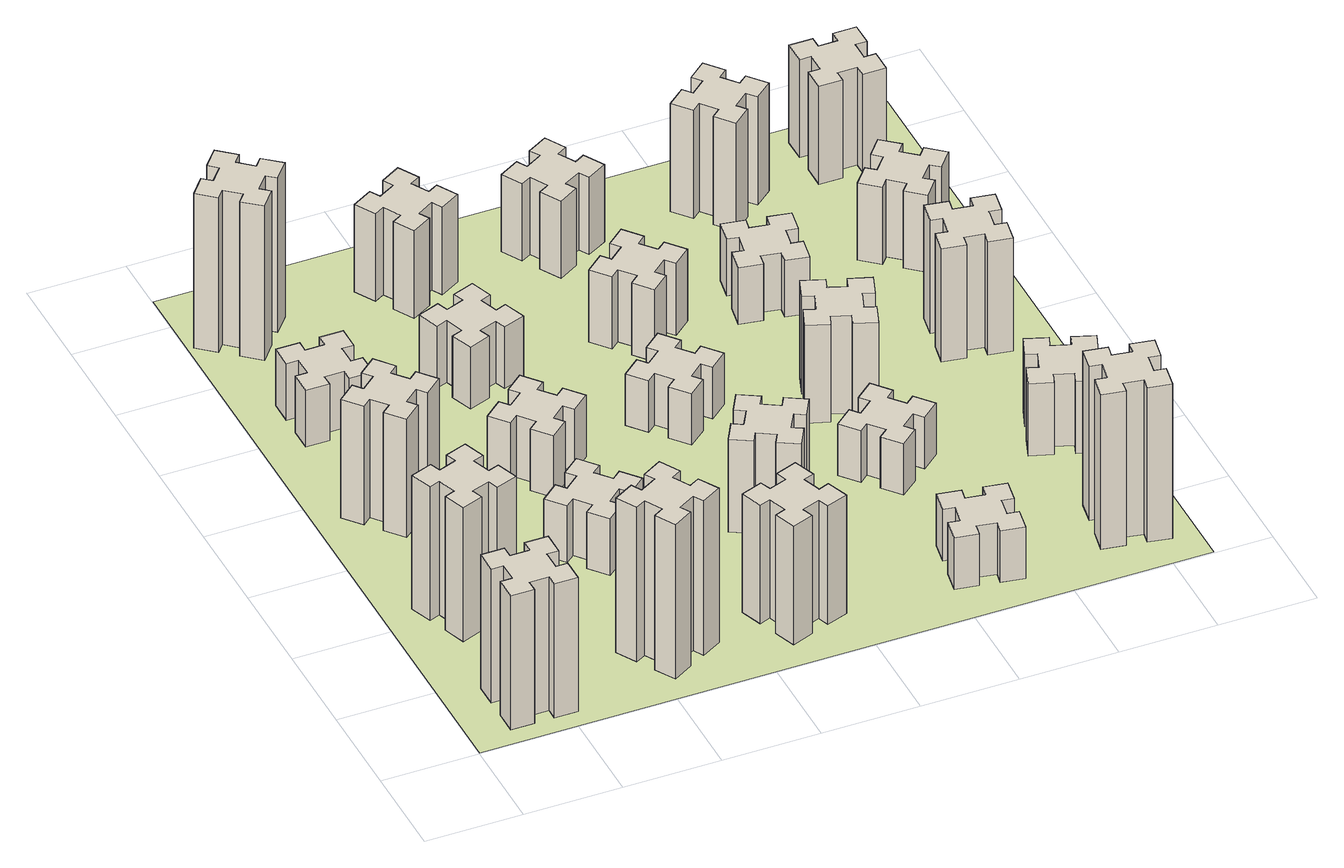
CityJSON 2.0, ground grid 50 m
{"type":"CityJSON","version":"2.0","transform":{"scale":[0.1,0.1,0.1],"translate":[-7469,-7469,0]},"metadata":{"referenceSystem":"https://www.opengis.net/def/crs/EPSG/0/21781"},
"CityObjects":{
"building1":{"type":"Building","attributes":{"class":"1000","function":"1000","usage":"1000","yearOfConstruction":2016,"roofType":"1000","measuredHeight":78,"storeysAboveGround":30,"storeysBelowGround":0},"geometry":[{"type":"Solid","lod":"1","boundaries":[[[[0,1,2,3,4,5,6,7,8,9,10,11,12,13,14,15,16,17,18,19]],[[17,16,20,21]],[[16,15,22,20]],[[15,14,23,22]],[[14,13,24,23]],[[13,12,25,24]],[[12,11,26,25]],[[11,10,27,26]],[[10,9,28,27]],[[9,8,29,28]],[[8,7,30,29]],[[7,6,31,30]],[[6,5,32,31]],[[5,4,33,32]],[[4,3,34,33]],[[3,2,35,34]],[[2,1,36,35]],[[1,0,37,36]],[[0,19,38,37]],[[19,18,39,38]],[[18,17,21,39]],[[24,25,26,27,28,29,30,31,32,33,34,35,36,37,38,39,21,20,22,23]]]]}]},
"building2":{"type":"Building","attributes":{"class":"1000","function":"1000","usage":"1000","yearOfConstruction":2016,"roofType":"1000","measuredHeight":78,"storeysAboveGround":30,"storeysBelowGround":0},"geometry":[{"type":"Solid","lod":"1","boundaries":[[[[40,41,42,43,44,45,46,47,48,49,50,51,52,53,54,55,56,57,58,59]],[[57,56,60,61]],[[56,55,62,60]],[[55,54,63,62]],[[54,53,64,63]],[[53,52,65,64]],[[52,51,66,65]],[[51,50,67,66]],[[50,49,68,67]],[[49,48,69,68]],[[48,47,70,69]],[[47,46,71,70]],[[46,45,72,71]],[[45,44,73,72]],[[44,43,74,73]],[[43,42,75,74]],[[42,41,76,75]],[[41,40,77,76]],[[40,59,78,77]],[[59,58,79,78]],[[58,57,61,79]],[[64,65,66,67,68,69,70,71,72,73,74,75,76,77,78,79,61,60,62,63]]]]}]},
"building3":{"type":"Building","attributes":{"class":"1000","function":"1000","usage":"1000","yearOfConstruction":2016,"roofType":"1000","measuredHeight":69,"storeysAboveGround":30,"storeysBelowGround":0},"geometry":[{"type":"Solid","lod":"1","boundaries":[[[[80,81,82,83,84,85,86,87,88,89,90,91,92,93,94,95,96,97,98,99]],[[97,96,100,101]],[[96,95,102,100]],[[95,94,103,102]],[[94,93,104,103]],[[93,92,105,104]],[[92,91,106,105]],[[91,90,107,106]],[[90,89,108,107]],[[89,88,109,108]],[[88,87,110,109]],[[87,86,111,110]],[[86,85,112,111]],[[85,84,113,112]],[[84,83,114,113]],[[83,82,115,114]],[[82,81,116,115]],[[81,80,117,116]],[[80,99,118,117]],[[99,98,119,118]],[[98,97,101,119]],[[104,105,106,107,108,109,110,111,112,113,114,115,116,117,118,119,101,100,102,103]]]]}]},
"building4":{"type":"Building","attributes":{"class":"1000","function":"1000","usage":"1000","yearOfConstruction":2016,"roofType":"1000","measuredHeight":33,"storeysAboveGround":30,"storeysBelowGround":0},"geometry":[{"type":"Solid","lod":"1","boundaries":[[[[120,121,122,123,124,125,126,127,128,129,130,131,132,133,134,135,136,137,138,139]],[[137,136,140,141]],[[136,135,142,140]],[[135,134,143,142]],[[134,133,144,143]],[[133,132,145,144]],[[132,131,146,145]],[[131,130,147,146]],[[130,129,148,147]],[[129,128,149,148]],[[128,127,150,149]],[[127,126,151,150]],[[126,125,152,151]],[[125,124,153,152]],[[124,123,154,153]],[[123,122,155,154]],[[122,121,156,155]],[[121,120,157,156]],[[120,139,158,157]],[[139,138,159,158]],[[138,137,141,159]],[[144,145,146,147,148,149,150,151,152,153,154,155,156,157,158,159,141,140,142,143]]]]}]},
"building5":{"type":"Building","attributes":{"class":"1000","function":"1000","usage":"1000","yearOfConstruction":2016,"roofType":"1000","measuredHeight":90,"storeysAboveGround":30,"storeysBelowGround":0},"geometry":[{"type":"Solid","lod":"1","boundaries":[[[[160,161,162,163,164,165,166,167,168,169,170,171,172,173,174,175,176,177,178,179]],[[177,176,180,181]],[[176,175,182,180]],[[175,174,183,182]],[[174,173,184,183]],[[173,172,185,184]],[[172,171,186,185]],[[171,170,187,186]],[[170,169,188,187]],[[169,168,189,188]],[[168,167,190,189]],[[167,166,191,190]],[[166,165,192,191]],[[165,164,193,192]],[[164,163,194,193]],[[163,162,195,194]],[[162,161,196,195]],[[161,160,197,196]],[[160,179,198,197]],[[179,178,199,198]],[[178,177,181,199]],[[184,185,186,187,188,189,190,191,192,193,194,195,196,197,198,199,181,180,182,183]]]]}]},
"building6":{"type":"Building","attributes":{"class":"1000","function":"1000","usage":"1000","yearOfConstruction":2016,"roofType":"1000","measuredHeight":90,"storeysAboveGround":30,"storeysBelowGround":0},"geometry":[{"type":"Solid","lod":"1","boundaries":[[[[200,201,202,203,204,205,206,207,208,209,210,211,212,213,214,215,216,217,218,219]],[[217,216,220,221]],[[216,215,222,220]],[[215,214,223,222]],[[214,213,224,223]],[[213,212,225,224]],[[212,211,226,225]],[[211,210,227,226]],[[210,209,228,227]],[[209,208,229,228]],[[208,207,230,229]],[[207,206,231,230]],[[206,205,232,231]],[[205,204,233,232]],[[204,203,234,233]],[[203,202,235,234]],[[202,201,236,235]],[[201,200,237,236]],[[200,219,238,237]],[[219,218,239,238]],[[218,217,221,239]],[[224,225,226,227,228,229,230,231,232,233,234,235,236,237,238,239,221,220,222,223]]]]}]},
"building7":{"type":"Building","attributes":{"class":"1000","function":"1000","usage":"1000","yearOfConstruction":2016,"roofType":"1000","measuredHeight":33,"storeysAboveGround":30,"storeysBelowGround":0},"geometry":[{"type":"Solid","lod":"1","boundaries":[[[[240,241,242,243,244,245,246,247,248,249,250,251,252,253,254,255,256,257,258,259]],[[257,256,260,261]],[[256,255,262,260]],[[255,254,263,262]],[[254,253,264,263]],[[253,252,265,264]],[[252,251,266,265]],[[251,250,267,266]],[[250,249,268,267]],[[249,248,269,268]],[[248,247,270,269]],[[247,246,271,270]],[[246,245,272,271]],[[245,244,273,272]],[[244,243,274,273]],[[243,242,275,274]],[[242,241,276,275]],[[241,240,277,276]],[[240,259,278,277]],[[259,258,279,278]],[[258,257,261,279]],[[264,265,266,267,268,269,270,271,272,273,274,275,276,277,278,279,261,260,262,263]]]]}]},
"building8":{"type":"Building","attributes":{"class":"1000","function":"1000","usage":"1000","yearOfConstruction":2016,"roofType":"1000","measuredHeight":36,"storeysAboveGround":30,"storeysBelowGround":0},"geometry":[{"type":"Solid","lod":"1","boundaries":[[[[280,281,282,283,284,285,286,287,288,289,290,291,292,293,294,295,296,297,298,299]],[[297,296,300,301]],[[296,295,302,300]],[[295,294,303,302]],[[294,293,304,303]],[[293,292,305,304]],[[292,291,306,305]],[[291,290,307,306]],[[290,289,308,307]],[[289,288,309,308]],[[288,287,310,309]],[[287,286,311,310]],[[286,285,312,311]],[[285,284,313,312]],[[284,283,314,313]],[[283,282,315,314]],[[282,281,316,315]],[[281,280,317,316]],[[280,299,318,317]],[[299,298,319,318]],[[298,297,301,319]],[[304,305,306,307,308,309,310,311,312,313,314,315,316,317,318,319,301,300,302,303]]]]}]},
"building9":{"type":"Building","attributes":{"class":"1000","function":"1000","usage":"1000","yearOfConstruction":2016,"roofType":"1000","measuredHeight":69,"storeysAboveGround":30,"storeysBelowGround":0},"geometry":[{"type":"Solid","lod":"1","boundaries":[[[[320,321,322,323,324,325,326,327,328,329,330,331,332,333,334,335,336,337,338,339]],[[337,336,340,341]],[[336,335,342,340]],[[335,334,343,342]],[[334,333,344,343]],[[333,332,345,344]],[[332,331,346,345]],[[331,330,347,346]],[[330,329,348,347]],[[329,328,349,348]],[[328,327,350,349]],[[327,326,351,350]],[[326,325,352,351]],[[325,324,353,352]],[[324,323,354,353]],[[323,322,355,354]],[[322,321,356,355]],[[321,320,357,356]],[[320,339,358,357]],[[339,338,359,358]],[[338,337,341,359]],[[344,345,346,347,348,349,350,351,352,353,354,355,356,357,358,359,341,340,342,343]]]]}]},
"building10":{"type":"Building","attributes":{"class":"1000","function":"1000","usage":"1000","yearOfConstruction":2016,"roofType":"1000","measuredHeight":36,"storeysAboveGround":30,"storeysBelowGround":0},"geometry":[{"type":"Solid","lod":"1","boundaries":[[[[360,361,362,363,364,365,366,367,368,369,370,371,372,373,374,375,376,377,378,379]],[[377,376,380,381]],[[376,375,382,380]],[[375,374,383,382]],[[374,373,384,383]],[[373,372,385,384]],[[372,371,386,385]],[[371,370,387,386]],[[370,369,388,387]],[[369,368,389,388]],[[368,367,390,389]],[[367,366,391,390]],[[366,365,392,391]],[[365,364,393,392]],[[364,363,394,393]],[[363,362,395,394]],[[362,361,396,395]],[[361,360,397,396]],[[360,379,398,397]],[[379,378,399,398]],[[378,377,381,399]],[[384,385,386,387,388,389,390,391,392,393,394,395,396,397,398,399,381,380,382,383]]]]}]},
"building11":{"type":"Building","attributes":{"class":"1000","function":"1000","usage":"1000","yearOfConstruction":2016,"roofType":"1000","measuredHeight":51,"storeysAboveGround":30,"storeysBelowGround":0},"geometry":[{"type":"Solid","lod":"1","boundaries":[[[[400,401,402,403,404,405,406,407,408,409,410,411,412,413,414,415,416,417,418,419]],[[417,416,420,421]],[[416,415,422,420]],[[415,414,423,422]],[[414,413,424,423]],[[413,412,425,424]],[[412,411,426,425]],[[411,410,427,426]],[[410,409,428,427]],[[409,408,429,428]],[[408,407,430,429]],[[407,406,431,430]],[[406,405,432,431]],[[405,404,433,432]],[[404,403,434,433]],[[403,402,435,434]],[[402,401,436,435]],[[401,400,437,436]],[[400,419,438,437]],[[419,418,439,438]],[[418,417,421,439]],[[424,425,426,427,428,429,430,431,432,433,434,435,436,437,438,439,421,420,422,423]]]]}]},
"building12":{"type":"Building","attributes":{"class":"1000","function":"1000","usage":"1000","yearOfConstruction":2016,"roofType":"1000","measuredHeight":54,"storeysAboveGround":30,"storeysBelowGround":0},"geometry":[{"type":"Solid","lod":"1","boundaries":[[[[440,441,442,443,444,445,446,447,448,449,450,451,452,453,454,455,456,457,458,459]],[[457,456,460,461]],[[456,455,462,460]],[[455,454,463,462]],[[454,453,464,463]],[[453,452,465,464]],[[452,451,466,465]],[[451,450,467,466]],[[450,449,468,467]],[[449,448,469,468]],[[448,447,470,469]],[[447,446,471,470]],[[446,445,472,471]],[[445,444,473,472]],[[444,443,474,473]],[[443,442,475,474]],[[442,441,476,475]],[[441,440,477,476]],[[440,459,478,477]],[[459,458,479,478]],[[458,457,461,479]],[[464,465,466,467,468,469,470,471,472,473,474,475,476,477,478,479,461,460,462,463]]]]}]},
"building13":{"type":"Building","attributes":{"class":"1000","function":"1000","usage":"1000","yearOfConstruction":2016,"roofType":"1000","measuredHeight":30,"storeysAboveGround":30,"storeysBelowGround":0},"geometry":[{"type":"Solid","lod":"1","boundaries":[[[[480,481,482,483,484,485,486,487,488,489,490,491,492,493,494,495,496,497,498,499]],[[497,496,500,501]],[[496,495,502,500]],[[495,494,503,502]],[[494,493,504,503]],[[493,492,505,504]],[[492,491,506,505]],[[491,490,507,506]],[[490,489,508,507]],[[489,488,509,508]],[[488,487,510,509]],[[487,486,511,510]],[[486,485,512,511]],[[485,484,513,512]],[[484,483,514,513]],[[483,482,515,514]],[[482,481,516,515]],[[481,480,517,516]],[[480,499,518,517]],[[499,498,519,518]],[[498,497,501,519]],[[504,505,506,507,508,509,510,511,512,513,514,515,516,517,518,519,501,500,502,503]]]]}]},
"building14":{"type":"Building","attributes":{"class":"1000","function":"1000","usage":"1000","yearOfConstruction":2016,"roofType":"1000","measuredHeight":42,"storeysAboveGround":30,"storeysBelowGround":0},"geometry":[{"type":"Solid","lod":"1","boundaries":[[[[520,521,522,523,524,525,526,527,528,529,530,531,532,533,534,535,536,537,538,539]],[[537,536,540,541]],[[536,535,542,540]],[[535,534,543,542]],[[534,533,544,543]],[[533,532,545,544]],[[532,531,546,545]],[[531,530,547,546]],[[530,529,548,547]],[[529,528,549,548]],[[528,527,550,549]],[[527,526,551,550]],[[526,525,552,551]],[[525,524,553,552]],[[524,523,554,553]],[[523,522,555,554]],[[522,521,556,555]],[[521,520,557,556]],[[520,539,558,557]],[[539,538,559,558]],[[538,537,541,559]],[[544,545,546,547,548,549,550,551,552,553,554,555,556,557,558,559,541,540,542,543]]]]}]},
"building15":{"type":"Building","attributes":{"class":"1000","function":"1000","usage":"1000","yearOfConstruction":2016,"roofType":"1000","measuredHeight":30,"storeysAboveGround":30,"storeysBelowGround":0},"geometry":[{"type":"Solid","lod":"1","boundaries":[[[[560,561,562,563,564,565,566,567,568,569,570,571,572,573,574,575,576,577,578,579]],[[577,576,580,581]],[[576,575,582,580]],[[575,574,583,582]],[[574,573,584,583]],[[573,572,585,584]],[[572,571,586,585]],[[571,570,587,586]],[[570,569,588,587]],[[569,568,589,588]],[[568,567,590,589]],[[567,566,591,590]],[[566,565,592,591]],[[565,564,593,592]],[[564,563,594,593]],[[563,562,595,594]],[[562,561,596,595]],[[561,560,597,596]],[[560,579,598,597]],[[579,578,599,598]],[[578,577,581,599]],[[584,585,586,587,588,589,590,591,592,593,594,595,596,597,598,599,581,580,582,583]]]]}]},
"building16":{"type":"Building","attributes":{"class":"1000","function":"1000","usage":"1000","yearOfConstruction":2016,"roofType":"1000","measuredHeight":45,"storeysAboveGround":30,"storeysBelowGround":0},"geometry":[{"type":"Solid","lod":"1","boundaries":[[[[600,601,602,603,604,605,606,607,608,609,610,611,612,613,614,615,616,617,618,619]],[[617,616,620,621]],[[616,615,622,620]],[[615,614,623,622]],[[614,613,624,623]],[[613,612,625,624]],[[612,611,626,625]],[[611,610,627,626]],[[610,609,628,627]],[[609,608,629,628]],[[608,607,630,629]],[[607,606,631,630]],[[606,605,632,631]],[[605,604,633,632]],[[604,603,634,633]],[[603,602,635,634]],[[602,601,636,635]],[[601,600,637,636]],[[600,619,638,637]],[[619,618,639,638]],[[618,617,621,639]],[[624,625,626,627,628,629,630,631,632,633,634,635,636,637,638,639,621,620,622,623]]]]}]},
"building17":{"type":"Building","attributes":{"class":"1000","function":"1000","usage":"1000","yearOfConstruction":2016,"roofType":"1000","measuredHeight":30,"storeysAboveGround":30,"storeysBelowGround":0},"geometry":[{"type":"Solid","lod":"1","boundaries":[[[[640,641,642,643,644,645,646,647,648,649,650,651,652,653,654,655,656,657,658,659]],[[657,656,660,661]],[[656,655,662,660]],[[655,654,663,662]],[[654,653,664,663]],[[653,652,665,664]],[[652,651,666,665]],[[651,650,667,666]],[[650,649,668,667]],[[649,648,669,668]],[[648,647,670,669]],[[647,646,671,670]],[[646,645,672,671]],[[645,644,673,672]],[[644,643,674,673]],[[643,642,675,674]],[[642,641,676,675]],[[641,640,677,676]],[[640,659,678,677]],[[659,658,679,678]],[[658,657,661,679]],[[664,665,666,667,668,669,670,671,672,673,674,675,676,677,678,679,661,660,662,663]]]]}]},
"building18":{"type":"Building","attributes":{"class":"1000","function":"1000","usage":"1000","yearOfConstruction":2016,"roofType":"1000","measuredHeight":57,"storeysAboveGround":30,"storeysBelowGround":0},"geometry":[{"type":"Solid","lod":"1","boundaries":[[[[680,681,682,683,684,685,686,687,688,689,690,691,692,693,694,695,696,697,698,699]],[[697,696,700,701]],[[696,695,702,700]],[[695,694,703,702]],[[694,693,704,703]],[[693,692,705,704]],[[692,691,706,705]],[[691,690,707,706]],[[690,689,708,707]],[[689,688,709,708]],[[688,687,710,709]],[[687,686,711,710]],[[686,685,712,711]],[[685,684,713,712]],[[684,683,714,713]],[[683,682,715,714]],[[682,681,716,715]],[[681,680,717,716]],[[680,699,718,717]],[[699,698,719,718]],[[698,697,701,719]],[[704,705,706,707,708,709,710,711,712,713,714,715,716,717,718,719,701,700,702,703]]]]}]},
"building19":{"type":"Building","attributes":{"class":"1000","function":"1000","usage":"1000","yearOfConstruction":2016,"roofType":"1000","measuredHeight":33,"storeysAboveGround":30,"storeysBelowGround":0},"geometry":[{"type":"Solid","lod":"1","boundaries":[[[[720,721,722,723,724,725,726,727,728,729,730,731,732,733,734,735,736,737,738,739]],[[737,736,740,741]],[[736,735,742,740]],[[735,734,743,742]],[[734,733,744,743]],[[733,732,745,744]],[[732,731,746,745]],[[731,730,747,746]],[[730,729,748,747]],[[729,728,749,748]],[[728,727,750,749]],[[727,726,751,750]],[[726,725,752,751]],[[725,724,753,752]],[[724,723,754,753]],[[723,722,755,754]],[[722,721,756,755]],[[721,720,757,756]],[[720,739,758,757]],[[739,738,759,758]],[[738,737,741,759]],[[744,745,746,747,748,749,750,751,752,753,754,755,756,757,758,759,741,740,742,743]]]]}]},
"building20":{"type":"Building","attributes":{"class":"1000","function":"1000","usage":"1000","yearOfConstruction":2016,"roofType":"1000","measuredHeight":90,"storeysAboveGround":30,"storeysBelowGround":0},"geometry":[{"type":"Solid","lod":"1","boundaries":[[[[760,761,762,763,764,765,766,767,768,769,770,771,772,773,774,775,776,777,778,779]],[[777,776,780,781]],[[776,775,782,780]],[[775,774,783,782]],[[774,773,784,783]],[[773,772,785,784]],[[772,771,786,785]],[[771,770,787,786]],[[770,769,788,787]],[[769,768,789,788]],[[768,767,790,789]],[[767,766,791,790]],[[766,765,792,791]],[[765,764,793,792]],[[764,763,794,793]],[[763,762,795,794]],[[762,761,796,795]],[[761,760,797,796]],[[760,779,798,797]],[[779,778,799,798]],[[778,777,781,799]],[[784,785,786,787,788,789,790,791,792,793,794,795,796,797,798,799,781,780,782,783]]]]}]},
"building21":{"type":"Building","attributes":{"class":"1000","function":"1000","usage":"1000","yearOfConstruction":2016,"roofType":"1000","measuredHeight":63,"storeysAboveGround":30,"storeysBelowGround":0},"geometry":[{"type":"Solid","lod":"1","boundaries":[[[[800,801,802,803,804,805,806,807,808,809,810,811,812,813,814,815,816,817,818,819]],[[817,816,820,821]],[[816,815,822,820]],[[815,814,823,822]],[[814,813,824,823]],[[813,812,825,824]],[[812,811,826,825]],[[811,810,827,826]],[[810,809,828,827]],[[809,808,829,828]],[[808,807,830,829]],[[807,806,831,830]],[[806,805,832,831]],[[805,804,833,832]],[[804,803,834,833]],[[803,802,835,834]],[[802,801,836,835]],[[801,800,837,836]],[[800,819,838,837]],[[819,818,839,838]],[[818,817,821,839]],[[824,825,826,827,828,829,830,831,832,833,834,835,836,837,838,839,821,820,822,823]]]]}]},
"building22":{"type":"Building","attributes":{"class":"1000","function":"1000","usage":"1000","yearOfConstruction":2016,"roofType":"1000","measuredHeight":42,"storeysAboveGround":30,"storeysBelowGround":0},"geometry":[{"type":"Solid","lod":"1","boundaries":[[[[840,841,842,843,844,845,846,847,848,849,850,851,852,853,854,855,856,857,858,859]],[[857,856,860,861]],[[856,855,862,860]],[[855,854,863,862]],[[854,853,864,863]],[[853,852,865,864]],[[852,851,866,865]],[[851,850,867,866]],[[850,849,868,867]],[[849,848,869,868]],[[848,847,870,869]],[[847,846,871,870]],[[846,845,872,871]],[[845,844,873,872]],[[844,843,874,873]],[[843,842,875,874]],[[842,841,876,875]],[[841,840,877,876]],[[840,859,878,877]],[[859,858,879,878]],[[858,857,861,879]],[[864,865,866,867,868,869,870,871,872,873,874,875,876,877,878,879,861,860,862,863]]]]}]},
"building23":{"type":"Building","attributes":{"class":"1000","function":"1000","usage":"1000","yearOfConstruction":2016,"roofType":"1000","measuredHeight":66,"storeysAboveGround":30,"storeysBelowGround":0},"geometry":[{"type":"Solid","lod":"1","boundaries":[[[[880,881,882,883,884,885,886,887,888,889,890,891,892,893,894,895,896,897,898,899]],[[897,896,900,901]],[[896,895,902,900]],[[895,894,903,902]],[[894,893,904,903]],[[893,892,905,904]],[[892,891,906,905]],[[891,890,907,906]],[[890,889,908,907]],[[889,888,909,908]],[[888,887,910,909]],[[887,886,911,910]],[[886,885,912,911]],[[885,884,913,912]],[[884,883,914,913]],[[883,882,915,914]],[[882,881,916,915]],[[881,880,917,916]],[[880,899,918,917]],[[899,898,919,918]],[[898,897,901,919]],[[904,905,906,907,908,909,910,911,912,913,914,915,916,917,918,919,901,900,902,903]]]]}]},
"building24":{"type":"Building","attributes":{"class":"1000","function":"1000","usage":"1000","yearOfConstruction":2016,"roofType":"1000","measuredHeight":45,"storeysAboveGround":30,"storeysBelowGround":0},"geometry":[{"type":"Solid","lod":"1","boundaries":[[[[920,921,922,923,924,925,926,927,928,929,930,931,932,933,934,935,936,937,938,939]],[[937,936,940,941]],[[936,935,942,940]],[[935,934,943,942]],[[934,933,944,943]],[[933,932,945,944]],[[932,931,946,945]],[[931,930,947,946]],[[930,929,948,947]],[[929,928,949,948]],[[928,927,950,949]],[[927,926,951,950]],[[926,925,952,951]],[[925,924,953,952]],[[924,923,954,953]],[[923,922,955,954]],[[922,921,956,955]],[[921,920,957,956]],[[920,939,958,957]],[[939,938,959,958]],[[938,937,941,959]],[[944,945,946,947,948,949,950,951,952,953,954,955,956,957,958,959,941,940,942,943]]]]}]},
"building25":{"type":"Building","attributes":{"class":"1000","function":"1000","usage":"1000","yearOfConstruction":2016,"roofType":"1000","measuredHeight":57,"storeysAboveGround":30,"storeysBelowGround":0},"geometry":[{"type":"Solid","lod":"1","boundaries":[[[[960,961,962,963,964,965,966,967,968,969,970,971,972,973,974,975,976,977,978,979]],[[977,976,980,981]],[[976,975,982,980]],[[975,974,983,982]],[[974,973,984,983]],[[973,972,985,984]],[[972,971,986,985]],[[971,970,987,986]],[[970,969,988,987]],[[969,968,989,988]],[[968,967,990,989]],[[967,966,991,990]],[[966,965,992,991]],[[965,964,993,992]],[[964,963,994,993]],[[963,962,995,994]],[[962,961,996,995]],[[961,960,997,996]],[[960,979,998,997]],[[979,978,999,998]],[[978,977,981,999]],[[984,985,986,987,988,989,990,991,992,993,994,995,996,997,998,999,981,980,982,983]]]]}]},
"landuse1":{"type":"LandUse","attributes":{"name":"plot1","function":"1010"},"geometry":[{"type":"MultiSurface","lod":"1","boundaries":[[[1000,1001,1002,1003]]]}]}
},
"vertices":[
[265,325,0],[265,225,0],[205,225,0],[205,105,0],[325,105,0],[325,165,0],[425,165,0],[425,105,0],[545,105,0],[545,225,0],[485,225,0],[485,325,0],[545,325,0],[545,445,0],[425,445,0],[425,385,0],[325,385,0],[325,445,0],[205,445,0],[205,325,0],[325,385,780],[325,445,780],[425,385,780],[425,445,780],[545,445,780],[545,325,780],[485,325,780],[485,225,780],[545,225,780],[545,105,780],[425,105,780],[425,165,780],[325,165,780],[325,105,780],[205,105,780],[205,225,780],[265,225,780],[265,325,780],[205,325,780],[205,445,780],
[255,1025,0],[289,931,0],[233,910,0],[274,797,0],[387,839,0],[366,895,0],[460,929,0],[480,873,0],[593,914,0],[552,1027,0],[496,1006,0],[462,1100,0],[518,1120,0],[477,1233,0],[364,1192,0],[385,1136,0],[291,1102,0],[270,1158,0],[157,1117,0],[199,1004,0],[291,1102,780],[270,1158,780],[385,1136,780],[364,1192,780],[477,1233,780],[518,1120,780],[462,1100,780],[496,1006,780],[552,1027,780],[593,914,780],[480,873,780],[460,929,780],[366,895,780],[387,839,780],[274,797,780],[233,910,780],[289,931,780],[255,1025,780],[199,1004,780],[157,1117,780],
[492,1888,0],[427,1964,0],[473,2003,0],[396,2095,0],[304,2018,0],[343,1972,0],[266,1907,0],[228,1953,0],[136,1876,0],[213,1784,0],[259,1823,0],[323,1746,0],[277,1708,0],[354,1616,0],[446,1693,0],[408,1739,0],[484,1803,0],[523,1757,0],[615,1834,0],[538,1926,0],[484,1803,690],[523,1757,690],[408,1739,690],[446,1693,690],[354,1616,690],[277,1708,690],[323,1746,690],[259,1823,690],[213,1784,690],[136,1876,690],[228,1953,690],[266,1907,690],[343,1972,690],[304,2018,690],[396,2095,690],[473,2003,690],[427,1964,690],[492,1888,690],[538,1926,690],[615,1834,690],
[485,2545,0],[485,2645,0],[545,2645,0],[545,2765,0],[425,2765,0],[425,2705,0],[325,2705,0],[325,2765,0],[205,2765,0],[205,2645,0],[265,2645,0],[265,2545,0],[205,2545,0],[205,2425,0],[325,2425,0],[325,2485,0],[425,2485,0],[425,2425,0],[545,2425,0],[545,2545,0],[425,2485,330],[425,2425,330],[325,2485,330],[325,2425,330],[205,2425,330],[205,2545,330],[265,2545,330],[265,2645,330],[205,2645,330],[205,2765,330],[325,2765,330],[325,2705,330],[425,2705,330],[425,2765,330],[545,2765,330],[545,2645,330],[485,2645,330],[485,2545,330],[545,2545,330],[545,2425,330],
[1127,255,0],[1214,305,0],[1244,253,0],[1348,313,0],[1288,417,0],[1236,387,0],[1186,474,0],[1238,504,0],[1178,608,0],[1074,548,0],[1104,496,0],[1017,446,0],[987,498,0],[883,438,0],[943,334,0],[995,364,0],[1045,277,0],[993,247,0],[1053,143,0],[1157,203,0],[1045,277,900],[993,247,900],[995,364,900],[943,334,900],[883,438,900],[987,498,900],[1017,446,900],[1104,496,900],[1074,548,900],[1178,608,900],[1238,504,900],[1186,474,900],[1236,387,900],[1288,417,900],[1348,313,900],[1244,253,900],[1214,305,900],[1127,255,900],[1157,203,900],[1053,143,900],
[384,3387,0],[308,3452,0],[346,3498,0],[254,3575,0],[177,3483,0],[223,3444,0],[159,3368,0],[113,3406,0],[36,3314,0],[128,3237,0],[166,3283,0],[243,3219,0],[204,3173,0],[296,3096,0],[373,3188,0],[327,3226,0],[392,3303,0],[438,3264,0],[515,3356,0],[423,3433,0],[392,3303,900],[438,3264,900],[327,3226,900],[373,3188,900],[296,3096,900],[204,3173,900],[243,3219,900],[166,3283,900],[128,3237,900],[36,3314,900],[113,3406,900],[159,3368,900],[223,3444,900],[177,3483,900],[254,3575,900],[346,3498,900],[308,3452,900],[384,3387,900],[423,3433,900],[515,3356,900],
[1083,1332,0],[1006,1267,0],[968,1313,0],[876,1236,0],[953,1144,0],[999,1183,0],[1063,1106,0],[1017,1068,0],[1094,976,0],[1186,1053,0],[1148,1099,0],[1224,1163,0],[1263,1117,0],[1355,1194,0],[1278,1286,0],[1232,1248,0],[1167,1324,0],[1213,1363,0],[1136,1455,0],[1044,1378,0],[1167,1324,330],[1213,1363,330],[1232,1248,330],[1278,1286,330],[1355,1194,330],[1263,1117,330],[1224,1163,330],[1148,1099,330],[1186,1053,330],[1094,976,330],[1017,1068,330],[1063,1106,330],[999,1183,330],[953,1144,330],[876,1236,330],[968,1313,330],[1006,1267,330],[1083,1332,330],[1044,1378,330],[1136,1455,330],
[1083,1972,0],[1006,1907,0],[968,1953,0],[876,1876,0],[953,1784,0],[999,1823,0],[1063,1746,0],[1017,1708,0],[1094,1616,0],[1186,1693,0],[1148,1739,0],[1224,1803,0],[1263,1757,0],[1355,1834,0],[1278,1926,0],[1232,1888,0],[1167,1964,0],[1213,2003,0],[1136,2095,0],[1044,2018,0],[1167,1964,360],[1213,2003,360],[1232,1888,360],[1278,1926,360],[1355,1834,360],[1263,1757,360],[1224,1803,360],[1148,1739,360],[1186,1693,360],[1094,1616,360],[1017,1708,360],[1063,1746,360],[999,1823,360],[953,1784,360],[876,1876,360],[968,1953,360],[1006,1907,360],[1083,1972,360],[1044,2018,360],[1136,2095,360],
[1765,496,0],[1671,462,0],[1650,518,0],[1537,477,0],[1579,364,0],[1635,385,0],[1669,291,0],[1613,270,0],[1654,157,0],[1767,199,0],[1746,255,0],[1840,289,0],[1860,233,0],[1973,274,0],[1932,387,0],[1876,366,0],[1842,460,0],[1898,480,0],[1857,593,0],[1744,552,0],[1842,460,690],[1898,480,690],[1876,366,690],[1932,387,690],[1973,274,690],[1860,233,690],[1840,289,690],[1746,255,690],[1767,199,690],[1654,157,690],[1613,270,690],[1669,291,690],[1635,385,690],[1579,364,690],[1537,477,690],[1650,518,690],[1671,462,690],[1765,496,690],[1744,552,690],[1857,593,690],
[1106,2475,0],[1200,2509,0],[1220,2453,0],[1333,2494,0],[1292,2607,0],[1236,2586,0],[1202,2680,0],[1258,2700,0],[1217,2813,0],[1104,2772,0],[1125,2716,0],[1031,2682,0],[1010,2738,0],[897,2697,0],[939,2584,0],[995,2605,0],[1029,2511,0],[973,2490,0],[1014,2377,0],[1127,2419,0],[1029,2511,360],[973,2490,360],[995,2605,360],[939,2584,360],[897,2697,360],[1010,2738,360],[1031,2682,360],[1125,2716,360],[1104,2772,360],[1217,2813,360],[1258,2700,360],[1202,2680,360],[1236,2586,360],[1292,2607,360],[1333,2494,360],[1220,2453,360],[1200,2509,360],[1106,2475,360],[1127,2419,360],[1014,2377,360],
[995,3324,0],[1045,3237,0],[993,3207,0],[1053,3103,0],[1157,3163,0],[1127,3215,0],[1214,3265,0],[1244,3213,0],[1348,3273,0],[1288,3377,0],[1236,3347,0],[1186,3434,0],[1238,3464,0],[1178,3568,0],[1074,3508,0],[1104,3456,0],[1017,3406,0],[987,3458,0],[883,3398,0],[943,3294,0],[1017,3406,510],[987,3458,510],[1104,3456,510],[1074,3508,510],[1178,3568,510],[1238,3464,510],[1186,3434,510],[1236,3347,510],[1288,3377,510],[1348,3273,510],[1244,3213,510],[1214,3265,510],[1127,3215,510],[1157,3163,510],[1053,3103,510],[993,3207,510],[1045,3237,510],[995,3324,510],[943,3294,510],[883,3398,510],
[2026,1017,0],[2076,1104,0],[2128,1074,0],[2188,1178,0],[2084,1238,0],[2054,1186,0],[1967,1236,0],[1997,1288,0],[1893,1348,0],[1833,1244,0],[1885,1214,0],[1835,1127,0],[1783,1157,0],[1723,1053,0],[1827,993,0],[1857,1045,0],[1944,995,0],[1914,943,0],[2018,883,0],[2078,987,0],[1944,995,540],[1914,943,540],[1857,1045,540],[1827,993,540],[1723,1053,540],[1783,1157,540],[1835,1127,540],[1885,1214,540],[1833,1244,540],[1893,1348,540],[1997,1288,540],[1967,1236,540],[2054,1186,540],[2084,1238,540],[2188,1178,540],[2128,1074,540],[2076,1104,540],[2026,1017,540],[2078,987,540],[2018,883,540],
[1972,1988,0],[1907,2064,0],[1953,2103,0],[1876,2195,0],[1784,2118,0],[1823,2072,0],[1746,2007,0],[1708,2053,0],[1616,1976,0],[1693,1884,0],[1739,1923,0],[1803,1846,0],[1757,1808,0],[1834,1716,0],[1926,1793,0],[1888,1839,0],[1964,1903,0],[2003,1857,0],[2095,1934,0],[2018,2026,0],[1964,1903,300],[2003,1857,300],[1888,1839,300],[1926,1793,300],[1834,1716,300],[1757,1808,300],[1803,1846,300],[1739,1923,300],[1693,1884,300],[1616,1976,300],[1708,2053,300],[1746,2007,300],[1823,2072,300],[1784,2118,300],[1876,2195,300],[1953,2103,300],[1907,2064,300],[1972,1988,300],[2018,2026,300],[2095,1934,300],
[1839,2563,0],[1903,2486,0],[1857,2448,0],[1934,2356,0],[2026,2433,0],[1988,2479,0],[2064,2543,0],[2103,2497,0],[2195,2574,0],[2118,2666,0],[2072,2628,0],[2007,2704,0],[2053,2743,0],[1976,2835,0],[1884,2758,0],[1923,2712,0],[1846,2647,0],[1808,2693,0],[1716,2616,0],[1793,2524,0],[1846,2647,420],[1808,2693,420],[1923,2712,420],[1884,2758,420],[1976,2835,420],[2053,2743,420],[2007,2704,420],[2072,2628,420],[2118,2666,420],[2195,2574,420],[2103,2497,420],[2064,2543,420],[1988,2479,420],[2026,2433,420],[1934,2356,420],[1857,2448,420],[1903,2486,420],[1839,2563,420],[1793,2524,420],[1716,2616,420],
[2596,444,0],[2578,345,0],[2519,356,0],[2498,237,0],[2617,217,0],[2627,276,0],[2725,258,0],[2715,199,0],[2833,178,0],[2854,297,0],[2795,307,0],[2812,405,0],[2871,395,0],[2892,513,0],[2774,534,0],[2764,475,0],[2665,492,0],[2676,551,0],[2557,572,0],[2537,454,0],[2665,492,300],[2676,551,300],[2764,475,300],[2774,534,300],[2892,513,300],[2871,395,300],[2812,405,300],[2795,307,300],[2854,297,300],[2833,178,300],[2715,199,300],[2725,258,300],[2627,276,300],[2617,217,300],[2498,237,300],[2519,356,300],[2578,345,300],[2596,444,300],[2537,454,300],[2557,572,300],
[1844,3456,0],[1757,3406,0],[1727,3458,0],[1623,3398,0],[1683,3294,0],[1735,3324,0],[1785,3237,0],[1733,3207,0],[1793,3103,0],[1897,3163,0],[1867,3215,0],[1954,3265,0],[1984,3213,0],[2088,3273,0],[2028,3377,0],[1976,3347,0],[1926,3434,0],[1978,3464,0],[1918,3568,0],[1814,3508,0],[1926,3434,450],[1978,3464,450],[1976,3347,450],[2028,3377,450],[2088,3273,450],[1984,3213,450],[1954,3265,450],[1867,3215,450],[1897,3163,450],[1793,3103,450],[1733,3207,450],[1785,3237,450],[1735,3324,450],[1683,3294,450],[1623,3398,450],[1727,3458,450],[1757,3406,450],[1844,3456,450],[1814,3508,450],[1918,3568,450],
[2628,1099,0],[2704,1163,0],[2743,1117,0],[2835,1194,0],[2758,1286,0],[2712,1248,0],[2647,1324,0],[2693,1363,0],[2616,1455,0],[2524,1378,0],[2563,1332,0],[2486,1267,0],[2448,1313,0],[2356,1236,0],[2433,1144,0],[2479,1183,0],[2543,1106,0],[2497,1068,0],[2574,976,0],[2666,1053,0],[2543,1106,300],[2497,1068,300],[2479,1183,300],[2433,1144,300],[2356,1236,300],[2448,1313,300],[2486,1267,300],[2563,1332,300],[2524,1378,300],[2616,1455,300],[2693,1363,300],[2647,1324,300],[2712,1248,300],[2758,1286,300],[2835,1194,300],[2743,1117,300],[2704,1163,300],[2628,1099,300],[2666,1053,300],[2574,976,300],
[2682,1671,0],[2716,1765,0],[2772,1744,0],[2813,1857,0],[2700,1898,0],[2680,1842,0],[2586,1876,0],[2607,1932,0],[2494,1973,0],[2453,1860,0],[2509,1840,0],[2475,1746,0],[2419,1767,0],[2377,1654,0],[2490,1613,0],[2511,1669,0],[2605,1635,0],[2584,1579,0],[2697,1537,0],[2738,1650,0],[2605,1635,570],[2584,1579,570],[2511,1669,570],[2490,1613,570],[2377,1654,570],[2419,1767,570],[2475,1746,570],[2509,1840,570],[2453,1860,570],[2494,1973,570],[2607,1932,570],[2586,1876,570],[2680,1842,570],[2700,1898,570],[2813,1857,570],[2772,1744,570],[2716,1765,570],[2682,1671,570],[2738,1650,570],[2697,1537,570],
[2664,2695,0],[2565,2712,0],[2576,2771,0],[2457,2792,0],[2437,2674,0],[2496,2664,0],[2478,2565,0],[2419,2576,0],[2398,2457,0],[2517,2437,0],[2527,2496,0],[2625,2478,0],[2615,2419,0],[2733,2398,0],[2754,2517,0],[2695,2527,0],[2712,2625,0],[2771,2615,0],[2792,2733,0],[2674,2754,0],[2712,2625,330],[2771,2615,330],[2695,2527,330],[2754,2517,330],[2733,2398,330],[2615,2419,330],[2625,2478,330],[2527,2496,330],[2517,2437,330],[2398,2457,330],[2419,2576,330],[2478,2565,330],[2496,2664,330],[2437,2674,330],[2457,2792,330],[2576,2771,330],[2565,2712,330],[2664,2695,330],[2674,2754,330],[2792,2733,330],
[3504,475,0],[3405,492,0],[3416,551,0],[3297,572,0],[3277,454,0],[3336,444,0],[3318,345,0],[3259,356,0],[3238,237,0],[3357,217,0],[3367,276,0],[3465,258,0],[3455,199,0],[3573,178,0],[3594,297,0],[3535,307,0],[3552,405,0],[3611,395,0],[3632,513,0],[3514,534,0],[3552,405,900],[3611,395,900],[3535,307,900],[3594,297,900],[3573,178,900],[3455,199,900],[3465,258,900],[3367,276,900],[3357,217,900],[3238,237,900],[3259,356,900],[3318,345,900],[3336,444,900],[3277,454,900],[3297,572,900],[3416,551,900],[3405,492,900],[3504,475,900],[3514,534,900],[3632,513,900],
[2812,3368,0],[2747,3444,0],[2793,3483,0],[2716,3575,0],[2624,3498,0],[2663,3452,0],[2586,3387,0],[2548,3433,0],[2456,3356,0],[2533,3264,0],[2579,3303,0],[2643,3226,0],[2597,3188,0],[2674,3096,0],[2766,3173,0],[2728,3219,0],[2804,3283,0],[2843,3237,0],[2935,3314,0],[2858,3406,0],[2804,3283,630],[2843,3237,630],[2728,3219,630],[2766,3173,630],[2674,3096,630],[2597,3188,630],[2643,3226,630],[2579,3303,630],[2533,3264,630],[2456,3356,630],[2548,3433,630],[2586,3387,630],[2663,3452,630],[2624,3498,630],[2716,3575,630],[2793,3483,630],[2747,3444,630],[2812,3368,630],[2858,3406,630],[2935,3314,630],
[3351,1029,0],[3445,995,0],[3424,939,0],[3537,897,0],[3578,1010,0],[3522,1031,0],[3556,1125,0],[3612,1104,0],[3653,1217,0],[3540,1258,0],[3520,1202,0],[3426,1236,0],[3447,1292,0],[3334,1333,0],[3293,1220,0],[3349,1200,0],[3315,1106,0],[3259,1127,0],[3217,1014,0],[3330,973,0],[3315,1106,420],[3259,1127,420],[3349,1200,420],[3293,1220,420],[3334,1333,420],[3447,1292,420],[3426,1236,420],[3520,1202,420],[3540,1258,420],[3653,1217,420],[3612,1104,420],[3556,1125,420],[3522,1031,420],[3578,1010,420],[3537,897,420],[3424,939,420],[3445,995,420],[3351,1029,420],[3330,973,420],[3217,1014,420],
[3267,1856,0],[3365,1838,0],[3355,1779,0],[3473,1758,0],[3494,1877,0],[3435,1887,0],[3452,1985,0],[3511,1975,0],[3532,2093,0],[3414,2114,0],[3404,2055,0],[3305,2072,0],[3316,2131,0],[3197,2152,0],[3177,2034,0],[3236,2024,0],[3218,1925,0],[3159,1936,0],[3138,1817,0],[3257,1797,0],[3218,1925,660],[3159,1936,660],[3236,2024,660],[3177,2034,660],[3197,2152,660],[3316,2131,660],[3305,2072,660],[3404,2055,660],[3414,2114,660],[3532,2093,660],[3511,1975,660],[3452,1985,660],[3435,1887,660],[3494,1877,660],[3473,1758,660],[3355,1779,660],[3365,1838,660],[3267,1856,660],[3257,1797,660],[3138,1817,660],
[3444,2747,0],[3368,2812,0],[3406,2858,0],[3314,2935,0],[3237,2843,0],[3283,2804,0],[3219,2728,0],[3173,2766,0],[3096,2674,0],[3188,2597,0],[3226,2643,0],[3303,2579,0],[3264,2533,0],[3356,2456,0],[3433,2548,0],[3387,2586,0],[3452,2663,0],[3498,2624,0],[3575,2716,0],[3483,2793,0],[3452,2663,450],[3498,2624,450],[3387,2586,450],[3433,2548,450],[3356,2456,450],[3264,2533,450],[3303,2579,450],[3226,2643,450],[3188,2597,450],[3096,2674,450],[3173,2766,450],[3219,2728,450],[3283,2804,450],[3237,2843,450],[3314,2935,450],[3406,2858,450],[3368,2812,450],[3444,2747,450],[3483,2793,450],[3575,2716,450],
[3285,3325,0],[3385,3325,0],[3385,3265,0],[3505,3265,0],[3505,3385,0],[3445,3385,0],[3445,3485,0],[3505,3485,0],[3505,3605,0],[3385,3605,0],[3385,3545,0],[3285,3545,0],[3285,3605,0],[3165,3605,0],[3165,3485,0],[3225,3485,0],[3225,3385,0],[3165,3385,0],[3165,3265,0],[3285,3265,0],[3225,3385,570],[3165,3385,570],[3225,3485,570],[3165,3485,570],[3165,3605,570],[3285,3605,570],[3285,3545,570],[3385,3545,570],[3385,3605,570],[3505,3605,570],[3505,3485,570],[3445,3485,570],[3445,3385,570],[3505,3385,570],[3505,3265,570],[3385,3265,570],[3385,3325,570],[3285,3325,570],[3285,3265,570],[3165,3265,570],
[5,3705,0],[3705,3705,0],[3705,5,0],[5,5,0]
]}
